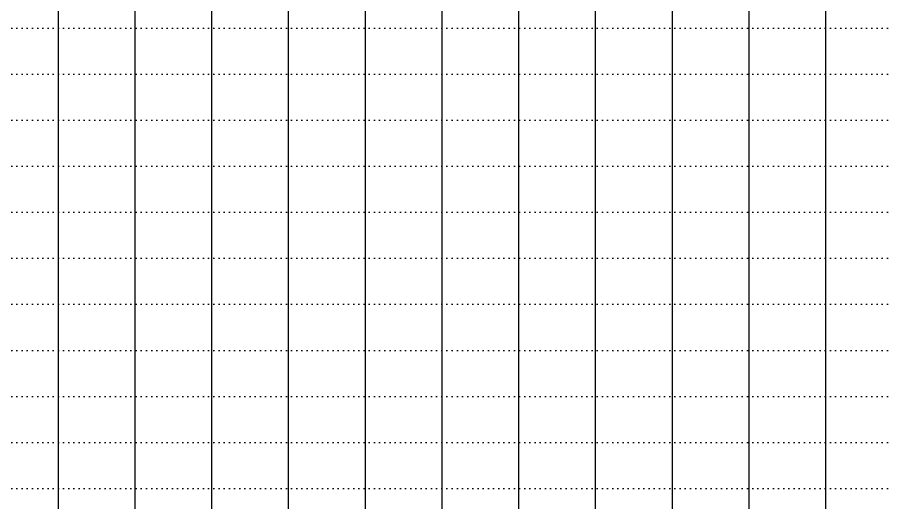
# Model space of a CAD drawing. Header units: millimetres. Extents: x -1499 to 6658, y -12483 to -6008.
# Drawn here: x 2745.6 to 2971.5, y -10700.8 to -10574.2 of the extents above; entities that cross this region are included whole.
import ezdxf

# ---------------------------------------------------------------- set-up
doc = ezdxf.new("R2010")
doc.units = ezdxf.units.MM
doc.linetypes.add('A-DOTLN01H', pattern=[0.125, 0, -0.125])
doc.layers.add('CR-GRID', color=56, linetype='A-DOTLN01H')
doc.layers.add('수직그리드', color=1, linetype='Continuous')

msp = doc.modelspace()

# ---------------------------------------------------------------- linework, layer by layer
at = {"layer": 'CR-GRID', "linetype": 'A-DOTLN01H', "ltscale": 10}
for p, q in [((696.16, -10577.06), (6196.16, -10577.06)), ((696.16, -10589.06), (6196.16, -10589.06)), ((696.16, -10613.06), (3036.16, -10613.06)), ((696.16, -10625.06), (3036.16, -10625.06)), ((696.16, -10637.06), (3036.16, -10637.06)), ((696.16, -10649.06), (3036.16, -10649.06)), ((696.16, -10661.06), (3036.16, -10661.06)), ((696.16, -10673.06), (3036.16, -10673.06)), ((696.16, -10685.06), (3036.16, -10685.06)), ((696.16, -10697.06), (6196.16, -10697.06))]:
    msp.add_line(p, q, dxfattribs=at)
msp.add_lwpolyline([(696.16, -10601.06), (6196.16, -10601.06)], dxfattribs=at)
at = {"layer": '수직그리드'}
for p, q in [((2756.16, -10350.2), (2756.16, -11873.06)), ((2776.16, -10379.12), (2776.16, -11873.06)), ((2936.16, -10402.69), (2936.16, -11873.06)), ((2956.16, -10412.75), (2956.16, -11873.06)), ((2916.16, -10415.15), (2916.16, -11873.06)), ((2796.16, -10417.43), (2796.16, -11873.06)), ((2896.16, -10436.18), (2896.16, -11873.06)), ((2816.16, -10450.36), (2816.16, -11873.06)), ((2876.16, -10458.9), (2876.16, -11873.06)), ((2836.16, -10470.56), (2836.16, -11873.06)), ((2856.16, -10475.13), (2856.16, -11873.06))]:
    msp.add_line(p, q, dxfattribs=at)

doc.saveas('drawing.dxf')
